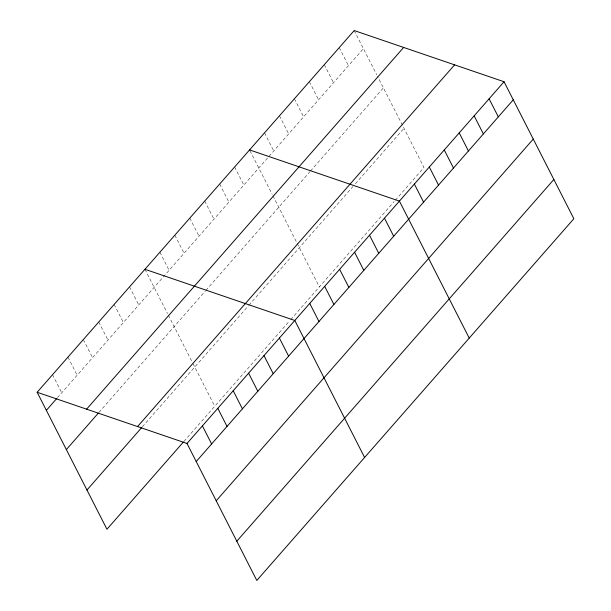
<?xml version="1.0" encoding="UTF-8"?>
<svg xmlns="http://www.w3.org/2000/svg" width="611" height="611" viewBox="0 0 611 611"><rect width="100%" height="100%" fill="white"/><g stroke="black" fill="none" stroke-linecap="round" stroke-linejoin="round"><path stroke-width="0.46" stroke-dasharray="3.06 2.29" d="M57.449 397.708L363.415 48.636M99.005 412.349L205.288 291.08M205.915 290.37L309.922 171.714M310.541 171.004L383.41 87.869M142.394 426.768L248.31 305.928M248.929 305.217L352.937 186.561M355.426 183.72L404.008 128.295M183.942 441.409L289.477 321.004M290.721 319.584L394.103 201.638M395.348 200.217L423.996 167.536L377.575 76.428M354.197 30.55L376.743 74.794M339.25 47.605L348.469 65.69M324.304 64.651L333.522 82.745M309.357 81.706L318.575 99.792M294.41 98.761L303.629 116.846M279.464 115.815L288.682 133.901M264.517 132.862L273.736 150.955M249.991 150.741L272.116 194.161M272.949 195.795L296.801 242.613M297.229 243.453L319.37 286.903M234.624 166.971L243.842 185.057M219.677 184.026L228.896 202.111M204.731 201.072L213.949 219.166M189.784 218.127L199.003 236.213M174.838 235.182L184.056 253.267M159.891 252.236L169.11 270.322M144.944 269.283L167.49 313.527M168.323 315.161L192.602 362.819M193.038 363.667L214.744 406.269M129.547 286.857L138.758 304.942M114.15 304.423L123.361 322.509M98.745 321.997L107.964 340.083M83.348 339.563L92.559 357.649M67.951 357.13L77.162 375.223M52.546 374.703L61.764 392.789"/><path stroke-width="0.92" d="M37.149 392.27L354.197 30.55L504.052 81.744L573.851 218.73L256.803 580.45L187.004 443.464L37.149 392.27L106.948 529.256L183.331 442.112M46.367 410.355L56.838 398.41M86.602 409.164L403.65 47.444M66.355 449.597L98.386 413.051M137.551 426.57L454.599 64.85M86.953 490.022L141.775 427.471M187.004 443.464L504.052 81.744M196.215 461.549L513.271 99.83M216.21 500.791L533.266 139.064M236.808 541.216L553.856 179.489M249.571 149.916L399.426 201.111L469.225 338.097M144.944 269.283L294.8 320.477L364.599 457.463M489.106 98.799L498.324 116.884M474.159 115.846L483.377 133.939M459.212 132.9L468.431 150.986M444.266 149.955L453.484 168.04M429.319 167.009L438.538 185.095M414.373 184.056L423.591 202.149M384.479 218.165L393.698 236.251M369.533 235.22L378.751 253.305M354.586 252.267L363.805 270.36M339.64 269.321L348.858 287.407M324.693 286.376L333.911 304.461M309.746 303.43L318.965 321.516M279.403 338.051L288.613 356.137M263.998 355.617L273.216 373.703M248.601 373.191L257.819 391.277M233.203 390.757L242.414 408.843M217.806 408.324L227.017 426.417M202.401 425.898L211.62 443.983"/></g></svg>
